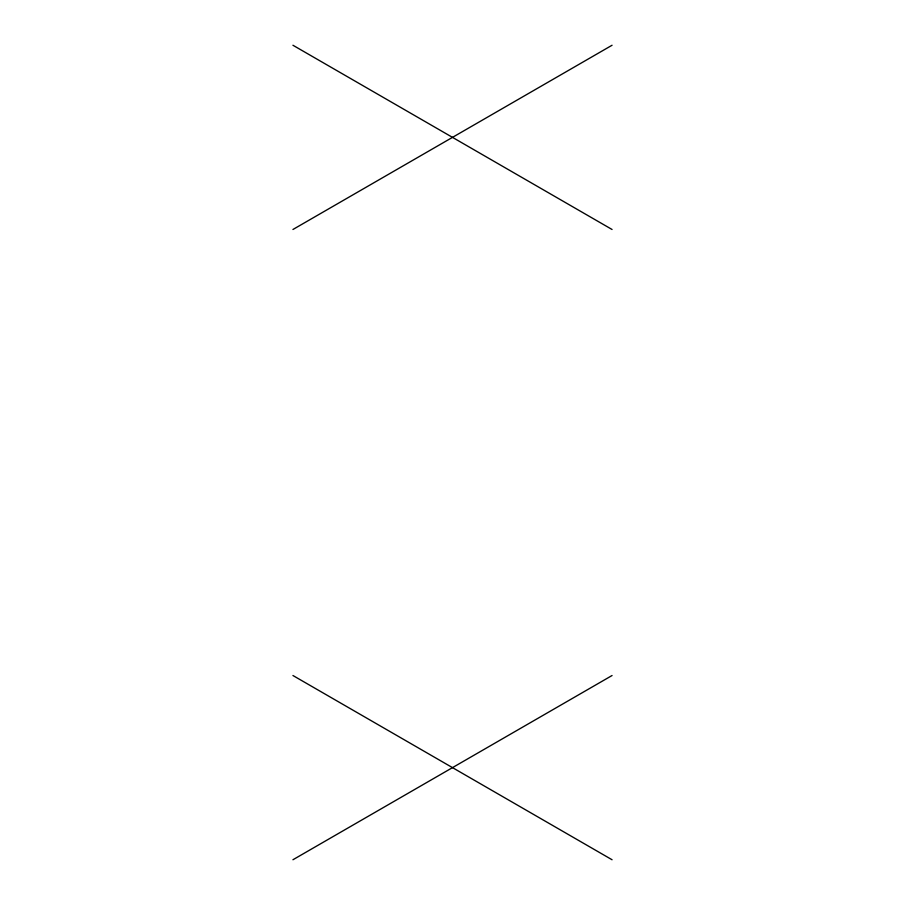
<?xml version="1.0" encoding="UTF-8"?>
<svg xmlns="http://www.w3.org/2000/svg" width="905" height="905" viewBox="0 0 905 905"><rect width="100%" height="100%" fill="white"/><g stroke="black" fill="none" stroke-linecap="round" stroke-linejoin="round"><path stroke-width="1.36" d="M292.937 229.485L612.063 45.25M292.937 859.75L612.063 675.515M292.937 45.25L612.063 229.485M292.937 675.515L612.063 859.75"/></g></svg>
